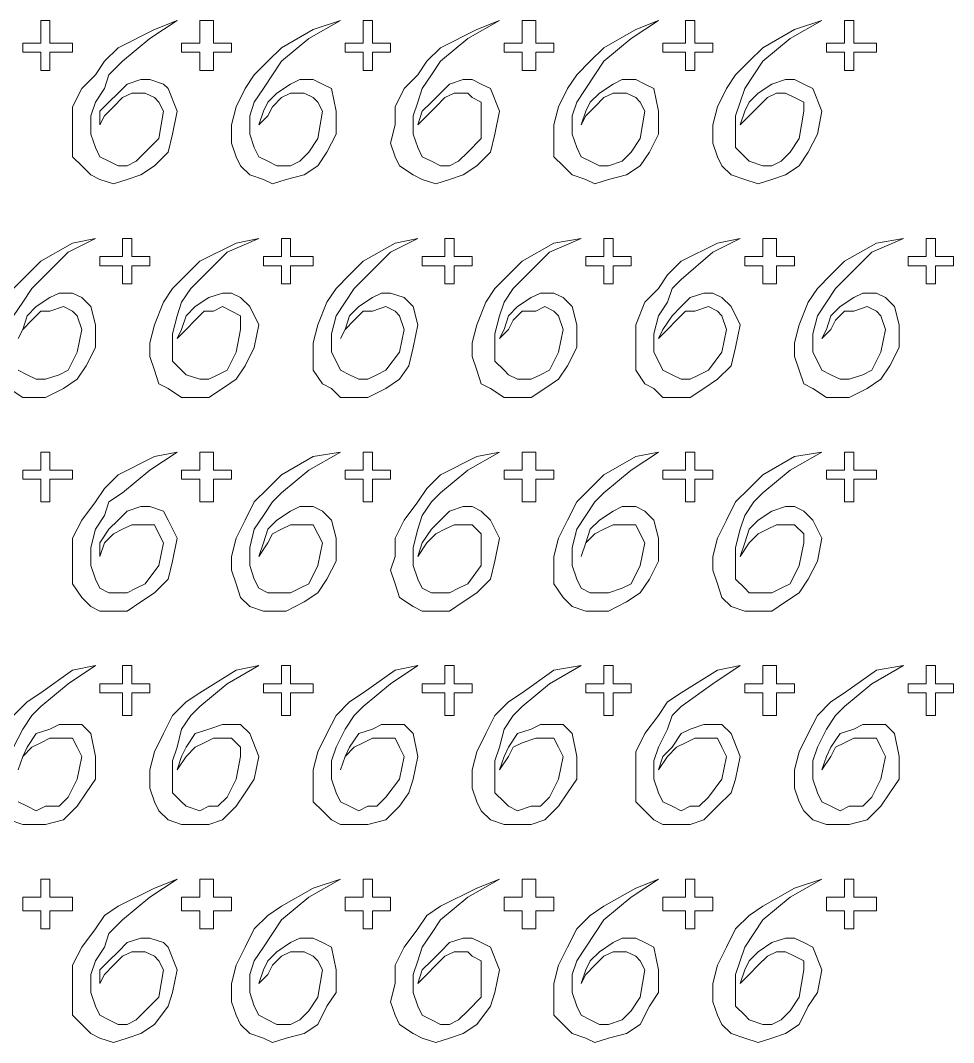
# Model space of a CAD drawing. Extents: x -66030 to 95157, y -13132 to 45879.
# Drawn here: x -2696 to -1893, y 26661 to 27540 of the extents above; entities that cross this region are included whole.
import ezdxf

# ---------------------------------------------------------------- set-up
doc = ezdxf.new("R2010")
doc.units = 0
doc.header["$LTSCALE"] = 100
doc.header["$MEASUREMENT"] = 0
doc.layers.get('0').update_dxf_attribs({"linetype": 'CONTINUOUS'})

msp = doc.modelspace()

# ---------------------------------------------------------------- linework, layer by layer
at = {"lineweight": 0}
for points in [[(-2693.76, 27520.41), (-2685.94, 27520.41), (-2678.13, 27520.41), (-2678.13, 27532.13), (-2678.13, 27539.94), (-2674.23, 27539.94), (-2670.32, 27539.94), (-2670.32, 27532.13), (-2670.32, 27520.41), (-2662.51, 27520.41), (-2650.79, 27520.41), (-2650.79, 27516.5), (-2650.79, 27512.6), (-2662.51, 27512.6), (-2670.32, 27512.6), (-2670.32, 27504.79), (-2670.32, 27496.97), (-2674.23, 27496.97), (-2678.13, 27496.97), (-2678.13, 27504.79), (-2678.13, 27512.6), (-2685.94, 27512.6), (-2693.76, 27512.6), (-2693.76, 27516.5), (-2693.76, 27520.41)], [(-2627.36, 27450.1), (-2623.45, 27457.91), (-2615.64, 27465.73), (-2607.83, 27473.54), (-2600.01, 27477.44), (-2588.3, 27477.44), (-2580.48, 27473.54), (-2576.58, 27469.63), (-2572.67, 27461.82), (-2576.58, 27438.38), (-2588.3, 27426.67), (-2596.11, 27418.85), (-2603.92, 27414.95), (-2611.73, 27414.95), (-2619.54, 27418.85), (-2627.36, 27422.76), (-2631.26, 27430.57), (-2635.17, 27442.29), (-2635.17, 27457.91), (-2631.26, 27469.63), (-2623.45, 27481.35), (-2619.54, 27493.07), (-2607.83, 27504.79), (-2584.39, 27524.32), (-2560.95, 27539.94), (-2580.48, 27532.13), (-2611.73, 27516.5), (-2623.45, 27504.79), (-2631.26, 27493.07), (-2642.98, 27481.35), (-2650.79, 27465.73), (-2650.79, 27450.1), (-2650.79, 27434.48), (-2650.79, 27422.76), (-2642.98, 27414.95), (-2635.17, 27407.14), (-2627.36, 27403.23), (-2615.64, 27399.32), (-2603.92, 27403.23), (-2592.2, 27407.14), (-2580.48, 27414.95), (-2568.77, 27426.67), (-2564.86, 27442.29), (-2560.95, 27461.82), (-2568.77, 27481.35), (-2572.67, 27485.26), (-2584.39, 27489.16), (-2592.2, 27489.16), (-2603.92, 27485.26), (-2611.73, 27477.44), (-2619.54, 27469.63), (-2627.36, 27461.82), (-2627.36, 27450.1)], [(-2557.05, 27520.41), (-2549.24, 27520.41), (-2541.42, 27520.41), (-2541.42, 27532.13), (-2541.42, 27539.94), (-2533.61, 27539.94), (-2529.71, 27539.94), (-2529.71, 27532.13), (-2529.71, 27520.41), (-2521.89, 27520.41), (-2514.08, 27520.41), (-2514.08, 27516.5), (-2514.08, 27512.6), (-2521.89, 27512.6), (-2529.71, 27512.6), (-2529.71, 27504.79), (-2529.71, 27496.97), (-2533.61, 27496.97), (-2541.42, 27496.97), (-2541.42, 27504.79), (-2541.42, 27512.6), (-2549.24, 27512.6), (-2557.05, 27512.6), (-2557.05, 27516.5), (-2557.05, 27520.41)], [(-2490.65, 27450.1), (-2482.83, 27457.91), (-2478.93, 27465.73), (-2471.12, 27473.54), (-2463.3, 27477.44), (-2451.59, 27477.44), (-2443.77, 27473.54), (-2439.87, 27469.63), (-2435.96, 27461.82), (-2439.87, 27438.38), (-2447.68, 27426.67), (-2455.49, 27418.85), (-2463.3, 27414.95), (-2475.02, 27414.95), (-2482.83, 27418.85), (-2490.65, 27422.76), (-2494.55, 27430.57), (-2498.46, 27442.29), (-2498.46, 27457.91), (-2494.55, 27469.63), (-2486.74, 27481.35), (-2478.93, 27493.07), (-2471.12, 27504.79), (-2447.68, 27524.32), (-2420.34, 27539.94), (-2443.77, 27532.13), (-2471.12, 27516.5), (-2482.83, 27504.79), (-2494.55, 27493.07), (-2502.36, 27481.35), (-2510.18, 27465.73), (-2514.08, 27450.1), (-2514.08, 27434.48), (-2510.18, 27422.76), (-2506.27, 27414.95), (-2498.46, 27407.14), (-2486.74, 27403.23), (-2478.93, 27399.32), (-2467.21, 27403.23), (-2451.59, 27407.14), (-2439.87, 27414.95), (-2432.06, 27426.67), (-2424.24, 27442.29), (-2424.24, 27461.82), (-2428.15, 27481.35), (-2435.96, 27485.26), (-2443.77, 27489.16), (-2455.49, 27489.16), (-2463.3, 27485.26), (-2475.02, 27477.44), (-2482.83, 27469.63), (-2486.74, 27461.82), (-2490.65, 27450.1)], [(-2416.43, 27520.41), (-2408.62, 27520.41), (-2400.81, 27520.41), (-2400.81, 27532.13), (-2400.81, 27539.94), (-2396.9, 27539.94), (-2393, 27539.94), (-2393, 27532.13), (-2393, 27520.41), (-2385.19, 27520.41), (-2377.37, 27520.41), (-2377.37, 27516.5), (-2377.37, 27512.6), (-2385.19, 27512.6), (-2393, 27512.6), (-2393, 27504.79), (-2393, 27496.97), (-2396.9, 27496.97), (-2400.81, 27496.97), (-2400.81, 27504.79), (-2400.81, 27512.6), (-2408.62, 27512.6), (-2416.43, 27512.6), (-2416.43, 27516.5), (-2416.43, 27520.41)], [(-2353.94, 27450.1), (-2346.13, 27457.91), (-2338.31, 27465.73), (-2330.5, 27473.54), (-2322.69, 27477.44), (-2310.97, 27477.44), (-2307.07, 27473.54), (-2299.25, 27469.63), (-2299.25, 27461.82), (-2299.25, 27438.38), (-2310.97, 27426.67), (-2318.78, 27418.85), (-2326.6, 27414.95), (-2334.41, 27414.95), (-2342.22, 27418.85), (-2350.03, 27422.76), (-2353.94, 27430.57), (-2357.84, 27442.29), (-2357.84, 27457.91), (-2353.94, 27469.63), (-2350.03, 27481.35), (-2342.22, 27493.07), (-2334.41, 27504.79), (-2310.97, 27524.32), (-2283.63, 27539.94), (-2303.16, 27532.13), (-2334.41, 27516.5), (-2346.13, 27504.79), (-2353.94, 27493.07), (-2365.66, 27481.35), (-2373.47, 27465.73), (-2373.47, 27450.1), (-2377.37, 27434.48), (-2373.47, 27422.76), (-2369.56, 27414.95), (-2357.84, 27407.14), (-2350.03, 27403.23), (-2338.31, 27399.32), (-2326.6, 27403.23), (-2314.88, 27407.14), (-2303.16, 27414.95), (-2291.44, 27426.67), (-2287.54, 27442.29), (-2283.63, 27461.82), (-2291.44, 27481.35), (-2299.25, 27485.26), (-2307.07, 27489.16), (-2314.88, 27489.16), (-2326.6, 27485.26), (-2334.41, 27477.44), (-2342.22, 27469.63), (-2350.03, 27461.82), (-2353.94, 27450.1)], [(-2279.72, 27520.41), (-2271.91, 27520.41), (-2264.1, 27520.41), (-2264.1, 27532.13), (-2264.1, 27539.94), (-2260.19, 27539.94), (-2252.38, 27539.94), (-2252.38, 27532.13), (-2252.38, 27520.41), (-2244.57, 27520.41), (-2236.76, 27520.41), (-2236.76, 27516.5), (-2236.76, 27512.6), (-2244.57, 27512.6), (-2252.38, 27512.6), (-2252.38, 27504.79), (-2252.38, 27496.97), (-2260.19, 27496.97), (-2264.1, 27496.97), (-2264.1, 27504.79), (-2264.1, 27512.6), (-2271.91, 27512.6), (-2279.72, 27512.6), (-2279.72, 27516.5), (-2279.72, 27520.41)], [(-2213.32, 27450.1), (-2209.42, 27457.91), (-2201.6, 27465.73), (-2193.79, 27473.54), (-2185.98, 27477.44), (-2174.26, 27477.44), (-2166.45, 27473.54), (-2162.54, 27469.63), (-2158.64, 27461.82), (-2162.54, 27438.38), (-2170.36, 27426.67), (-2178.17, 27418.85), (-2189.89, 27414.95), (-2197.7, 27414.95), (-2205.51, 27418.85), (-2213.32, 27422.76), (-2217.23, 27430.57), (-2221.13, 27442.29), (-2221.13, 27457.91), (-2217.23, 27469.63), (-2209.42, 27481.35), (-2201.6, 27493.07), (-2193.79, 27504.79), (-2170.36, 27524.32), (-2146.92, 27539.94), (-2166.45, 27532.13), (-2193.79, 27516.5), (-2205.51, 27504.79), (-2217.23, 27493.07), (-2225.04, 27481.35), (-2232.85, 27465.73), (-2236.76, 27450.1), (-2236.76, 27434.48), (-2236.76, 27422.76), (-2228.95, 27414.95), (-2221.13, 27407.14), (-2209.42, 27403.23), (-2201.6, 27399.32), (-2189.89, 27403.23), (-2174.26, 27407.14), (-2162.54, 27414.95), (-2154.73, 27426.67), (-2146.92, 27442.29), (-2146.92, 27461.82), (-2150.83, 27481.35), (-2158.64, 27485.26), (-2166.45, 27489.16), (-2178.17, 27489.16), (-2185.98, 27485.26), (-2197.7, 27477.44), (-2205.51, 27469.63), (-2209.42, 27461.82), (-2213.32, 27450.1)], [(-2143.02, 27520.41), (-2131.3, 27520.41), (-2123.49, 27520.41), (-2123.49, 27532.13), (-2123.49, 27539.94), (-2119.58, 27539.94), (-2115.67, 27539.94), (-2115.67, 27532.13), (-2115.67, 27520.41), (-2107.86, 27520.41), (-2100.05, 27520.41), (-2100.05, 27516.5), (-2100.05, 27512.6), (-2107.86, 27512.6), (-2115.67, 27512.6), (-2115.67, 27504.79), (-2115.67, 27496.97), (-2119.58, 27496.97), (-2123.49, 27496.97), (-2123.49, 27504.79), (-2123.49, 27512.6), (-2131.3, 27512.6), (-2143.02, 27512.6), (-2143.02, 27516.5), (-2143.02, 27520.41)], [(-2076.61, 27450.1), (-2068.8, 27457.91), (-2060.99, 27465.73), (-2053.18, 27473.54), (-2045.37, 27477.44), (-2037.55, 27477.44), (-2029.74, 27473.54), (-2021.93, 27469.63), (-2021.93, 27461.82), (-2025.84, 27438.38), (-2033.65, 27426.67), (-2041.46, 27418.85), (-2049.27, 27414.95), (-2057.08, 27414.95), (-2068.8, 27418.85), (-2072.71, 27422.76), (-2080.52, 27430.57), (-2080.52, 27442.29), (-2080.52, 27457.91), (-2076.61, 27469.63), (-2072.71, 27481.35), (-2064.9, 27493.07), (-2057.08, 27504.79), (-2033.65, 27524.32), (-2006.31, 27539.94), (-2029.74, 27532.13), (-2057.08, 27516.5), (-2068.8, 27504.79), (-2080.52, 27493.07), (-2088.33, 27481.35), (-2096.14, 27465.73), (-2100.05, 27450.1), (-2100.05, 27434.48), (-2096.14, 27422.76), (-2092.24, 27414.95), (-2084.43, 27407.14), (-2072.71, 27403.23), (-2060.99, 27399.32), (-2049.27, 27403.23), (-2037.55, 27407.14), (-2025.84, 27414.95), (-2018.02, 27426.67), (-2010.21, 27442.29), (-2006.31, 27461.82), (-2014.12, 27481.35), (-2021.93, 27485.26), (-2029.74, 27489.16), (-2037.55, 27489.16), (-2049.27, 27485.26), (-2060.99, 27477.44), (-2068.8, 27469.63), (-2072.71, 27461.82), (-2076.61, 27450.1)], [(-2002.4, 27520.41), (-1994.59, 27520.41), (-1986.78, 27520.41), (-1986.78, 27532.13), (-1986.78, 27539.94), (-1982.87, 27539.94), (-1978.96, 27539.94), (-1978.96, 27532.13), (-1978.96, 27520.41), (-1971.15, 27520.41), (-1959.43, 27520.41), (-1959.43, 27516.5), (-1959.43, 27512.6), (-1971.15, 27512.6), (-1978.96, 27512.6), (-1978.96, 27504.79), (-1978.96, 27496.97), (-1982.87, 27496.97), (-1986.78, 27496.97), (-1986.78, 27504.79), (-1986.78, 27512.6), (-1994.59, 27512.6), (-2002.4, 27512.6), (-2002.4, 27516.5), (-2002.4, 27520.41)], [(-2627.36, 27336.83), (-2615.64, 27336.83), (-2607.83, 27336.83), (-2607.83, 27344.64), (-2607.83, 27352.45), (-2603.92, 27352.45), (-2600.01, 27352.45), (-2600.01, 27344.64), (-2600.01, 27336.83), (-2592.2, 27336.83), (-2584.39, 27336.83), (-2584.39, 27332.92), (-2584.39, 27329.02), (-2592.2, 27329.02), (-2600.01, 27329.02), (-2600.01, 27321.21), (-2600.01, 27313.39), (-2603.92, 27313.39), (-2607.83, 27313.39), (-2607.83, 27321.21), (-2607.83, 27329.02), (-2615.64, 27329.02), (-2627.36, 27329.02), (-2627.36, 27332.92), (-2627.36, 27336.83)], [(-2560.95, 27266.52), (-2553.14, 27274.33), (-2545.33, 27282.15), (-2537.52, 27289.96), (-2529.71, 27289.96), (-2521.89, 27293.86), (-2514.08, 27289.96), (-2506.27, 27286.05), (-2506.27, 27274.33), (-2510.18, 27254.8), (-2517.99, 27239.18), (-2525.8, 27235.27), (-2533.61, 27231.37), (-2541.42, 27231.37), (-2553.14, 27235.27), (-2557.05, 27239.18), (-2564.86, 27246.99), (-2564.86, 27254.8), (-2564.86, 27270.43), (-2560.95, 27286.05), (-2557.05, 27297.77), (-2549.24, 27309.49), (-2541.42, 27317.3), (-2517.99, 27340.74), (-2490.65, 27352.45), (-2510.18, 27348.55), (-2541.42, 27332.92), (-2553.14, 27321.21), (-2564.86, 27309.49), (-2572.67, 27297.77), (-2580.48, 27278.24), (-2584.39, 27262.62), (-2584.39, 27250.9), (-2580.48, 27239.18), (-2576.58, 27227.46), (-2568.77, 27223.56), (-2557.05, 27215.74), (-2545.33, 27215.74), (-2533.61, 27215.74), (-2521.89, 27223.56), (-2510.18, 27231.37), (-2502.36, 27243.09), (-2494.55, 27258.71), (-2490.65, 27278.24), (-2498.46, 27293.86), (-2506.27, 27301.68), (-2514.08, 27305.58), (-2521.89, 27305.58), (-2533.61, 27301.68), (-2545.33, 27293.86), (-2553.14, 27286.05), (-2557.05, 27274.33), (-2560.95, 27266.52)], [(-2486.74, 27336.83), (-2478.93, 27336.83), (-2471.12, 27336.83), (-2471.12, 27344.64), (-2471.12, 27352.45), (-2467.21, 27352.45), (-2463.3, 27352.45), (-2463.3, 27344.64), (-2463.3, 27336.83), (-2451.59, 27336.83), (-2443.77, 27336.83), (-2443.77, 27332.92), (-2443.77, 27329.02), (-2451.59, 27329.02), (-2463.3, 27329.02), (-2463.3, 27321.21), (-2463.3, 27313.39), (-2467.21, 27313.39), (-2471.12, 27313.39), (-2471.12, 27321.21), (-2471.12, 27329.02), (-2478.93, 27329.02), (-2486.74, 27329.02), (-2486.74, 27332.92), (-2486.74, 27336.83)], [(-2420.34, 27266.52), (-2416.43, 27274.33), (-2408.62, 27282.15), (-2400.81, 27289.96), (-2393, 27289.96), (-2381.28, 27293.86), (-2373.47, 27289.96), (-2369.56, 27286.05), (-2365.66, 27274.33), (-2369.56, 27254.8), (-2381.28, 27239.18), (-2389.09, 27235.27), (-2396.9, 27231.37), (-2404.71, 27231.37), (-2412.53, 27235.27), (-2420.34, 27239.18), (-2424.24, 27246.99), (-2428.15, 27254.8), (-2428.15, 27270.43), (-2424.24, 27286.05), (-2416.43, 27297.77), (-2408.62, 27309.49), (-2400.81, 27317.3), (-2377.37, 27340.74), (-2353.94, 27352.45), (-2373.47, 27348.55), (-2400.81, 27332.92), (-2412.53, 27321.21), (-2424.24, 27309.49), (-2432.06, 27297.77), (-2439.87, 27278.24), (-2443.77, 27262.62), (-2443.77, 27250.9), (-2443.77, 27239.18), (-2435.96, 27227.46), (-2428.15, 27223.56), (-2420.34, 27215.74), (-2408.62, 27215.74), (-2396.9, 27215.74), (-2381.28, 27223.56), (-2369.56, 27231.37), (-2361.75, 27243.09), (-2357.84, 27258.71), (-2353.94, 27278.24), (-2357.84, 27293.86), (-2365.66, 27301.68), (-2377.37, 27305.58), (-2385.19, 27305.58), (-2393, 27301.68), (-2404.71, 27293.86), (-2412.53, 27286.05), (-2416.43, 27274.33), (-2420.34, 27266.52)], [(-2350.03, 27336.83), (-2342.22, 27336.83), (-2330.5, 27336.83), (-2330.5, 27344.64), (-2330.5, 27352.45), (-2326.6, 27352.45), (-2322.69, 27352.45), (-2322.69, 27344.64), (-2322.69, 27336.83), (-2314.88, 27336.83), (-2307.07, 27336.83), (-2307.07, 27332.92), (-2307.07, 27329.02), (-2314.88, 27329.02), (-2322.69, 27329.02), (-2322.69, 27321.21), (-2322.69, 27313.39), (-2326.6, 27313.39), (-2330.5, 27313.39), (-2330.5, 27321.21), (-2330.5, 27329.02), (-2342.22, 27329.02), (-2350.03, 27329.02), (-2350.03, 27332.92), (-2350.03, 27336.83)], [(-2283.63, 27266.52), (-2275.82, 27274.33), (-2271.91, 27282.15), (-2264.1, 27289.96), (-2252.38, 27289.96), (-2244.57, 27293.86), (-2236.76, 27289.96), (-2232.85, 27286.05), (-2228.95, 27274.33), (-2232.85, 27254.8), (-2240.66, 27239.18), (-2248.48, 27235.27), (-2256.29, 27231.37), (-2268.01, 27231.37), (-2275.82, 27235.27), (-2279.72, 27239.18), (-2287.54, 27246.99), (-2287.54, 27254.8), (-2287.54, 27270.43), (-2283.63, 27286.05), (-2279.72, 27297.77), (-2271.91, 27309.49), (-2264.1, 27317.3), (-2240.66, 27340.74), (-2213.32, 27352.45), (-2236.76, 27348.55), (-2264.1, 27332.92), (-2275.82, 27321.21), (-2287.54, 27309.49), (-2295.35, 27297.77), (-2303.16, 27278.24), (-2307.07, 27262.62), (-2307.07, 27250.9), (-2303.16, 27239.18), (-2299.25, 27227.46), (-2291.44, 27223.56), (-2279.72, 27215.74), (-2268.01, 27215.74), (-2256.29, 27215.74), (-2244.57, 27223.56), (-2232.85, 27231.37), (-2225.04, 27243.09), (-2217.23, 27258.71), (-2217.23, 27278.24), (-2221.13, 27293.86), (-2228.95, 27301.68), (-2236.76, 27305.58), (-2248.48, 27305.58), (-2256.29, 27301.68), (-2268.01, 27293.86), (-2275.82, 27286.05), (-2279.72, 27274.33), (-2283.63, 27266.52)], [(-2209.42, 27336.83), (-2201.6, 27336.83), (-2193.79, 27336.83), (-2193.79, 27344.64), (-2193.79, 27352.45), (-2189.89, 27352.45), (-2185.98, 27352.45), (-2185.98, 27344.64), (-2185.98, 27336.83), (-2178.17, 27336.83), (-2170.36, 27336.83), (-2170.36, 27332.92), (-2170.36, 27329.02), (-2178.17, 27329.02), (-2185.98, 27329.02), (-2185.98, 27321.21), (-2185.98, 27313.39), (-2189.89, 27313.39), (-2193.79, 27313.39), (-2193.79, 27321.21), (-2193.79, 27329.02), (-2201.6, 27329.02), (-2209.42, 27329.02), (-2209.42, 27332.92), (-2209.42, 27336.83)], [(-2146.92, 27266.52), (-2139.11, 27274.33), (-2131.3, 27282.15), (-2123.49, 27289.96), (-2115.67, 27289.96), (-2103.96, 27293.86), (-2096.14, 27289.96), (-2092.24, 27286.05), (-2088.33, 27274.33), (-2092.24, 27254.8), (-2103.96, 27239.18), (-2111.77, 27235.27), (-2119.58, 27231.37), (-2127.39, 27231.37), (-2135.2, 27235.27), (-2143.02, 27239.18), (-2146.92, 27246.99), (-2150.83, 27254.8), (-2150.83, 27270.43), (-2146.92, 27286.05), (-2139.11, 27297.77), (-2135.2, 27309.49), (-2127.39, 27317.3), (-2100.05, 27340.74), (-2076.61, 27352.45), (-2096.14, 27348.55), (-2127.39, 27332.92), (-2139.11, 27321.21), (-2146.92, 27309.49), (-2158.64, 27297.77), (-2166.45, 27278.24), (-2166.45, 27262.62), (-2166.45, 27250.9), (-2166.45, 27239.18), (-2158.64, 27227.46), (-2150.83, 27223.56), (-2143.02, 27215.74), (-2131.3, 27215.74), (-2119.58, 27215.74), (-2107.86, 27223.56), (-2096.14, 27231.37), (-2084.43, 27243.09), (-2080.52, 27258.71), (-2076.61, 27278.24), (-2084.43, 27293.86), (-2092.24, 27301.68), (-2100.05, 27305.58), (-2107.86, 27305.58), (-2119.58, 27301.68), (-2127.39, 27293.86), (-2135.2, 27286.05), (-2143.02, 27274.33), (-2146.92, 27266.52)], [(-2072.71, 27336.83), (-2064.9, 27336.83), (-2057.08, 27336.83), (-2057.08, 27344.64), (-2057.08, 27352.45), (-2049.27, 27352.45), (-2045.37, 27352.45), (-2045.37, 27344.64), (-2045.37, 27336.83), (-2037.55, 27336.83), (-2029.74, 27336.83), (-2029.74, 27332.92), (-2029.74, 27329.02), (-2037.55, 27329.02), (-2045.37, 27329.02), (-2045.37, 27321.21), (-2045.37, 27313.39), (-2049.27, 27313.39), (-2057.08, 27313.39), (-2057.08, 27321.21), (-2057.08, 27329.02), (-2064.9, 27329.02), (-2072.71, 27329.02), (-2072.71, 27332.92), (-2072.71, 27336.83)], [(-2006.31, 27266.52), (-1998.49, 27274.33), (-1994.59, 27282.15), (-1986.78, 27289.96), (-1978.96, 27289.96), (-1967.25, 27293.86), (-1959.43, 27289.96), (-1955.53, 27286.05), (-1951.62, 27274.33), (-1955.53, 27254.8), (-1963.34, 27239.18), (-1971.15, 27235.27), (-1982.87, 27231.37), (-1990.68, 27231.37), (-1998.49, 27235.27), (-2006.31, 27239.18), (-2010.21, 27246.99), (-2014.12, 27254.8), (-2014.12, 27270.43), (-2010.21, 27286.05), (-2002.4, 27297.77), (-1994.59, 27309.49), (-1986.78, 27317.3), (-1963.34, 27340.74), (-1936, 27352.45), (-1959.43, 27348.55), (-1986.78, 27332.92), (-1998.49, 27321.21), (-2010.21, 27309.49), (-2018.02, 27297.77), (-2025.84, 27278.24), (-2029.74, 27262.62), (-2029.74, 27250.9), (-2025.84, 27239.18), (-2021.93, 27227.46), (-2014.12, 27223.56), (-2002.4, 27215.74), (-1994.59, 27215.74), (-1982.87, 27215.74), (-1967.25, 27223.56), (-1955.53, 27231.37), (-1947.72, 27243.09), (-1939.9, 27258.71), (-1939.9, 27278.24), (-1943.81, 27293.86), (-1951.62, 27301.68), (-1959.43, 27305.58), (-1971.15, 27305.58), (-1978.96, 27301.68), (-1990.68, 27293.86), (-1998.49, 27286.05), (-2002.4, 27274.33), (-2006.31, 27266.52)], [(-1932.09, 27336.83), (-1924.28, 27336.83), (-1916.47, 27336.83), (-1916.47, 27344.64), (-1916.47, 27352.45), (-1912.56, 27352.45), (-1908.66, 27352.45), (-1908.66, 27344.64), (-1908.66, 27336.83), (-1900.85, 27336.83), (-1893.03, 27336.83), (-1893.03, 27332.92), (-1893.03, 27329.02), (-1900.85, 27329.02), (-1908.66, 27329.02), (-1908.66, 27321.21), (-1908.66, 27313.39), (-1912.56, 27313.39), (-1916.47, 27313.39), (-1916.47, 27321.21), (-1916.47, 27329.02), (-1924.28, 27329.02), (-1932.09, 27329.02), (-1932.09, 27332.92), (-1932.09, 27336.83)], [(-2693.76, 27153.25), (-2685.94, 27153.25), (-2678.13, 27153.25), (-2678.13, 27161.06), (-2678.13, 27168.87), (-2674.23, 27168.87), (-2670.32, 27168.87), (-2670.32, 27161.06), (-2670.32, 27153.25), (-2662.51, 27153.25), (-2650.79, 27153.25), (-2650.79, 27149.34), (-2650.79, 27145.44), (-2662.51, 27145.44), (-2670.32, 27145.44), (-2670.32, 27137.62), (-2670.32, 27125.91), (-2674.23, 27125.91), (-2678.13, 27125.91), (-2678.13, 27137.62), (-2678.13, 27145.44), (-2685.94, 27145.44), (-2693.76, 27145.44), (-2693.76, 27149.34), (-2693.76, 27153.25)], [(-2627.36, 27079.04), (-2623.45, 27090.75), (-2615.64, 27098.57), (-2607.83, 27102.47), (-2600.01, 27106.38), (-2588.3, 27106.38), (-2580.48, 27106.38), (-2576.58, 27098.57), (-2572.67, 27090.75), (-2576.58, 27071.22), (-2588.3, 27055.6), (-2596.11, 27051.69), (-2603.92, 27047.79), (-2611.73, 27047.79), (-2619.54, 27047.79), (-2627.36, 27051.69), (-2631.26, 27059.51), (-2635.17, 27071.22), (-2635.17, 27086.85), (-2631.26, 27102.47), (-2623.45, 27114.19), (-2619.54, 27125.91), (-2607.83, 27133.72), (-2584.39, 27153.25), (-2560.95, 27168.87), (-2580.48, 27164.97), (-2611.73, 27149.34), (-2623.45, 27137.62), (-2631.26, 27125.91), (-2642.98, 27110.28), (-2650.79, 27094.66), (-2650.79, 27079.04), (-2650.79, 27067.32), (-2650.79, 27055.6), (-2642.98, 27043.88), (-2635.17, 27036.07), (-2627.36, 27032.16), (-2615.64, 27032.16), (-2603.92, 27032.16), (-2592.2, 27039.98), (-2580.48, 27047.79), (-2568.77, 27059.51), (-2564.86, 27075.13), (-2560.95, 27094.66), (-2568.77, 27110.28), (-2572.67, 27118.09), (-2584.39, 27122), (-2592.2, 27122), (-2603.92, 27118.09), (-2611.73, 27110.28), (-2619.54, 27102.47), (-2627.36, 27090.75), (-2627.36, 27079.04)], [(-2557.05, 27153.25), (-2549.24, 27153.25), (-2541.42, 27153.25), (-2541.42, 27161.06), (-2541.42, 27168.87), (-2533.61, 27168.87), (-2529.71, 27168.87), (-2529.71, 27161.06), (-2529.71, 27153.25), (-2521.89, 27153.25), (-2514.08, 27153.25), (-2514.08, 27149.34), (-2514.08, 27145.44), (-2521.89, 27145.44), (-2529.71, 27145.44), (-2529.71, 27137.62), (-2529.71, 27125.91), (-2533.61, 27125.91), (-2541.42, 27125.91), (-2541.42, 27137.62), (-2541.42, 27145.44), (-2549.24, 27145.44), (-2557.05, 27145.44), (-2557.05, 27149.34), (-2557.05, 27153.25)], [(-2490.65, 27079.04), (-2482.83, 27090.75), (-2478.93, 27098.57), (-2471.12, 27102.47), (-2463.3, 27106.38), (-2451.59, 27106.38), (-2443.77, 27106.38), (-2439.87, 27098.57), (-2435.96, 27090.75), (-2439.87, 27071.22), (-2447.68, 27055.6), (-2455.49, 27051.69), (-2463.3, 27047.79), (-2475.02, 27047.79), (-2482.83, 27047.79), (-2490.65, 27051.69), (-2494.55, 27059.51), (-2498.46, 27071.22), (-2498.46, 27086.85), (-2494.55, 27102.47), (-2486.74, 27114.19), (-2478.93, 27125.91), (-2471.12, 27133.72), (-2447.68, 27153.25), (-2420.34, 27168.87), (-2443.77, 27164.97), (-2471.12, 27149.34), (-2482.83, 27137.62), (-2494.55, 27125.91), (-2502.36, 27110.28), (-2510.18, 27094.66), (-2514.08, 27079.04), (-2514.08, 27067.32), (-2510.18, 27055.6), (-2506.27, 27043.88), (-2498.46, 27036.07), (-2486.74, 27032.16), (-2478.93, 27032.16), (-2467.21, 27032.16), (-2451.59, 27039.98), (-2439.87, 27047.79), (-2432.06, 27059.51), (-2424.24, 27075.13), (-2424.24, 27094.66), (-2428.15, 27110.28), (-2435.96, 27118.09), (-2443.77, 27122), (-2455.49, 27122), (-2463.3, 27118.09), (-2475.02, 27110.28), (-2482.83, 27102.47), (-2486.74, 27090.75), (-2490.65, 27079.04)], [(-2416.43, 27153.25), (-2408.62, 27153.25), (-2400.81, 27153.25), (-2400.81, 27161.06), (-2400.81, 27168.87), (-2396.9, 27168.87), (-2393, 27168.87), (-2393, 27161.06), (-2393, 27153.25), (-2385.19, 27153.25), (-2377.37, 27153.25), (-2377.37, 27149.34), (-2377.37, 27145.44), (-2385.19, 27145.44), (-2393, 27145.44), (-2393, 27137.62), (-2393, 27125.91), (-2396.9, 27125.91), (-2400.81, 27125.91), (-2400.81, 27137.62), (-2400.81, 27145.44), (-2408.62, 27145.44), (-2416.43, 27145.44), (-2416.43, 27149.34), (-2416.43, 27153.25)], [(-2353.94, 27079.04), (-2346.13, 27090.75), (-2338.31, 27098.57), (-2330.5, 27102.47), (-2322.69, 27106.38), (-2310.97, 27106.38), (-2307.07, 27106.38), (-2299.25, 27098.57), (-2299.25, 27090.75), (-2299.25, 27071.22), (-2310.97, 27055.6), (-2318.78, 27051.69), (-2326.6, 27047.79), (-2334.41, 27047.79), (-2342.22, 27047.79), (-2350.03, 27051.69), (-2353.94, 27059.51), (-2357.84, 27071.22), (-2357.84, 27086.85), (-2353.94, 27102.47), (-2350.03, 27114.19), (-2342.22, 27125.91), (-2334.41, 27133.72), (-2310.97, 27153.25), (-2283.63, 27168.87), (-2303.16, 27164.97), (-2334.41, 27149.34), (-2346.13, 27137.62), (-2353.94, 27125.91), (-2365.66, 27110.28), (-2373.47, 27094.66), (-2373.47, 27079.04), (-2377.37, 27067.32), (-2373.47, 27055.6), (-2369.56, 27043.88), (-2357.84, 27036.07), (-2350.03, 27032.16), (-2338.31, 27032.16), (-2326.6, 27032.16), (-2314.88, 27039.98), (-2303.16, 27047.79), (-2291.44, 27059.51), (-2287.54, 27075.13), (-2283.63, 27094.66), (-2291.44, 27110.28), (-2299.25, 27118.09), (-2307.07, 27122), (-2314.88, 27122), (-2326.6, 27118.09), (-2334.41, 27110.28), (-2342.22, 27102.47), (-2350.03, 27090.75), (-2353.94, 27079.04)], [(-2279.72, 27153.25), (-2271.91, 27153.25), (-2264.1, 27153.25), (-2264.1, 27161.06), (-2264.1, 27168.87), (-2260.19, 27168.87), (-2252.38, 27168.87), (-2252.38, 27161.06), (-2252.38, 27153.25), (-2244.57, 27153.25), (-2236.76, 27153.25), (-2236.76, 27149.34), (-2236.76, 27145.44), (-2244.57, 27145.44), (-2252.38, 27145.44), (-2252.38, 27137.62), (-2252.38, 27125.91), (-2260.19, 27125.91), (-2264.1, 27125.91), (-2264.1, 27137.62), (-2264.1, 27145.44), (-2271.91, 27145.44), (-2279.72, 27145.44), (-2279.72, 27149.34), (-2279.72, 27153.25)], [(-2213.32, 27079.04), (-2209.42, 27090.75), (-2201.6, 27098.57), (-2193.79, 27102.47), (-2185.98, 27106.38), (-2174.26, 27106.38), (-2166.45, 27106.38), (-2162.54, 27098.57), (-2158.64, 27090.75), (-2162.54, 27071.22), (-2170.36, 27055.6), (-2178.17, 27051.69), (-2189.89, 27047.79), (-2197.7, 27047.79), (-2205.51, 27047.79), (-2213.32, 27051.69), (-2217.23, 27059.51), (-2221.13, 27071.22), (-2221.13, 27086.85), (-2217.23, 27102.47), (-2209.42, 27114.19), (-2201.6, 27125.91), (-2193.79, 27133.72), (-2170.36, 27153.25), (-2146.92, 27168.87), (-2166.45, 27164.97), (-2193.79, 27149.34), (-2205.51, 27137.62), (-2217.23, 27125.91), (-2225.04, 27110.28), (-2232.85, 27094.66), (-2236.76, 27079.04), (-2236.76, 27067.32), (-2236.76, 27055.6), (-2228.95, 27043.88), (-2221.13, 27036.07), (-2209.42, 27032.16), (-2201.6, 27032.16), (-2189.89, 27032.16), (-2174.26, 27039.98), (-2162.54, 27047.79), (-2154.73, 27059.51), (-2146.92, 27075.13), (-2146.92, 27094.66), (-2150.83, 27110.28), (-2158.64, 27118.09), (-2166.45, 27122), (-2178.17, 27122), (-2185.98, 27118.09), (-2197.7, 27110.28), (-2205.51, 27102.47), (-2209.42, 27090.75), (-2213.32, 27079.04)], [(-2143.02, 27153.25), (-2131.3, 27153.25), (-2123.49, 27153.25), (-2123.49, 27161.06), (-2123.49, 27168.87), (-2119.58, 27168.87), (-2115.67, 27168.87), (-2115.67, 27161.06), (-2115.67, 27153.25), (-2107.86, 27153.25), (-2100.05, 27153.25), (-2100.05, 27149.34), (-2100.05, 27145.44), (-2107.86, 27145.44), (-2115.67, 27145.44), (-2115.67, 27137.62), (-2115.67, 27125.91), (-2119.58, 27125.91), (-2123.49, 27125.91), (-2123.49, 27137.62), (-2123.49, 27145.44), (-2131.3, 27145.44), (-2143.02, 27145.44), (-2143.02, 27149.34), (-2143.02, 27153.25)], [(-2076.61, 27079.04), (-2068.8, 27090.75), (-2060.99, 27098.57), (-2053.18, 27102.47), (-2045.37, 27106.38), (-2037.55, 27106.38), (-2029.74, 27106.38), (-2021.93, 27098.57), (-2021.93, 27090.75), (-2025.84, 27071.22), (-2033.65, 27055.6), (-2041.46, 27051.69), (-2049.27, 27047.79), (-2057.08, 27047.79), (-2068.8, 27047.79), (-2072.71, 27051.69), (-2080.52, 27059.51), (-2080.52, 27071.22), (-2080.52, 27086.85), (-2076.61, 27102.47), (-2072.71, 27114.19), (-2064.9, 27125.91), (-2057.08, 27133.72), (-2033.65, 27153.25), (-2006.31, 27168.87), (-2029.74, 27164.97), (-2057.08, 27149.34), (-2068.8, 27137.62), (-2080.52, 27125.91), (-2088.33, 27110.28), (-2096.14, 27094.66), (-2100.05, 27079.04), (-2100.05, 27067.32), (-2096.14, 27055.6), (-2092.24, 27043.88), (-2084.43, 27036.07), (-2072.71, 27032.16), (-2060.99, 27032.16), (-2049.27, 27032.16), (-2037.55, 27039.98), (-2025.84, 27047.79), (-2018.02, 27059.51), (-2010.21, 27075.13), (-2006.31, 27094.66), (-2014.12, 27110.28), (-2021.93, 27118.09), (-2029.74, 27122), (-2037.55, 27122), (-2049.27, 27118.09), (-2060.99, 27110.28), (-2068.8, 27102.47), (-2072.71, 27090.75), (-2076.61, 27079.04)], [(-2002.4, 27153.25), (-1994.59, 27153.25), (-1986.78, 27153.25), (-1986.78, 27161.06), (-1986.78, 27168.87), (-1982.87, 27168.87), (-1978.96, 27168.87), (-1978.96, 27161.06), (-1978.96, 27153.25), (-1971.15, 27153.25), (-1959.43, 27153.25), (-1959.43, 27149.34), (-1959.43, 27145.44), (-1971.15, 27145.44), (-1978.96, 27145.44), (-1978.96, 27137.62), (-1978.96, 27125.91), (-1982.87, 27125.91), (-1986.78, 27125.91), (-1986.78, 27137.62), (-1986.78, 27145.44), (-1994.59, 27145.44), (-2002.4, 27145.44), (-2002.4, 27149.34), (-2002.4, 27153.25)], [(-2627.36, 26969.67), (-2615.64, 26969.67), (-2607.83, 26969.67), (-2607.83, 26977.48), (-2607.83, 26985.29), (-2603.92, 26985.29), (-2600.01, 26985.29), (-2600.01, 26977.48), (-2600.01, 26969.67), (-2592.2, 26969.67), (-2584.39, 26969.67), (-2584.39, 26965.76), (-2584.39, 26961.86), (-2592.2, 26961.86), (-2600.01, 26961.86), (-2600.01, 26950.14), (-2600.01, 26942.33), (-2603.92, 26942.33), (-2607.83, 26942.33), (-2607.83, 26950.14), (-2607.83, 26961.86), (-2615.64, 26961.86), (-2627.36, 26961.86), (-2627.36, 26965.76), (-2627.36, 26969.67)], [(-2560.95, 26895.45), (-2553.14, 26907.17), (-2545.33, 26914.98), (-2537.52, 26918.89), (-2529.71, 26922.8), (-2521.89, 26922.8), (-2514.08, 26922.8), (-2506.27, 26914.98), (-2506.27, 26907.17), (-2510.18, 26887.64), (-2517.99, 26872.02), (-2525.8, 26864.21), (-2533.61, 26864.21), (-2541.42, 26860.3), (-2553.14, 26864.21), (-2557.05, 26868.11), (-2564.86, 26875.92), (-2564.86, 26887.64), (-2564.86, 26903.27), (-2560.95, 26914.98), (-2557.05, 26930.61), (-2549.24, 26942.33), (-2541.42, 26950.14), (-2517.99, 26969.67), (-2490.65, 26985.29), (-2510.18, 26981.39), (-2541.42, 26961.86), (-2553.14, 26954.04), (-2564.86, 26942.33), (-2572.67, 26926.7), (-2580.48, 26911.08), (-2584.39, 26895.45), (-2584.39, 26879.83), (-2580.48, 26868.11), (-2576.58, 26860.3), (-2568.77, 26852.49), (-2557.05, 26848.58), (-2545.33, 26848.58), (-2533.61, 26848.58), (-2521.89, 26852.49), (-2510.18, 26864.21), (-2502.36, 26875.92), (-2494.55, 26887.64), (-2490.65, 26907.17), (-2498.46, 26926.7), (-2506.27, 26934.51), (-2514.08, 26934.51), (-2521.89, 26934.51), (-2533.61, 26930.61), (-2545.33, 26926.7), (-2553.14, 26914.98), (-2557.05, 26907.17), (-2560.95, 26895.45)], [(-2486.74, 26969.67), (-2478.93, 26969.67), (-2471.12, 26969.67), (-2471.12, 26977.48), (-2471.12, 26985.29), (-2467.21, 26985.29), (-2463.3, 26985.29), (-2463.3, 26977.48), (-2463.3, 26969.67), (-2451.59, 26969.67), (-2443.77, 26969.67), (-2443.77, 26965.76), (-2443.77, 26961.86), (-2451.59, 26961.86), (-2463.3, 26961.86), (-2463.3, 26950.14), (-2463.3, 26942.33), (-2467.21, 26942.33), (-2471.12, 26942.33), (-2471.12, 26950.14), (-2471.12, 26961.86), (-2478.93, 26961.86), (-2486.74, 26961.86), (-2486.74, 26965.76), (-2486.74, 26969.67)], [(-2420.34, 26895.45), (-2416.43, 26907.17), (-2408.62, 26914.98), (-2400.81, 26918.89), (-2393, 26922.8), (-2381.28, 26922.8), (-2373.47, 26922.8), (-2369.56, 26914.98), (-2365.66, 26907.17), (-2369.56, 26887.64), (-2381.28, 26872.02), (-2389.09, 26864.21), (-2396.9, 26864.21), (-2404.71, 26860.3), (-2412.53, 26864.21), (-2420.34, 26868.11), (-2424.24, 26875.92), (-2428.15, 26887.64), (-2428.15, 26903.27), (-2424.24, 26914.98), (-2416.43, 26930.61), (-2408.62, 26942.33), (-2400.81, 26950.14), (-2377.37, 26969.67), (-2353.94, 26985.29), (-2373.47, 26981.39), (-2400.81, 26961.86), (-2412.53, 26954.04), (-2424.24, 26942.33), (-2432.06, 26926.7), (-2439.87, 26911.08), (-2443.77, 26895.45), (-2443.77, 26879.83), (-2443.77, 26868.11), (-2435.96, 26860.3), (-2428.15, 26852.49), (-2420.34, 26848.58), (-2408.62, 26848.58), (-2396.9, 26848.58), (-2381.28, 26852.49), (-2369.56, 26864.21), (-2361.75, 26875.92), (-2357.84, 26887.64), (-2353.94, 26907.17), (-2357.84, 26926.7), (-2365.66, 26934.51), (-2377.37, 26934.51), (-2385.19, 26934.51), (-2393, 26930.61), (-2404.71, 26926.7), (-2412.53, 26914.98), (-2416.43, 26907.17), (-2420.34, 26895.45)], [(-2350.03, 26969.67), (-2342.22, 26969.67), (-2330.5, 26969.67), (-2330.5, 26977.48), (-2330.5, 26985.29), (-2326.6, 26985.29), (-2322.69, 26985.29), (-2322.69, 26977.48), (-2322.69, 26969.67), (-2314.88, 26969.67), (-2307.07, 26969.67), (-2307.07, 26965.76), (-2307.07, 26961.86), (-2314.88, 26961.86), (-2322.69, 26961.86), (-2322.69, 26950.14), (-2322.69, 26942.33), (-2326.6, 26942.33), (-2330.5, 26942.33), (-2330.5, 26950.14), (-2330.5, 26961.86), (-2342.22, 26961.86), (-2350.03, 26961.86), (-2350.03, 26965.76), (-2350.03, 26969.67)], [(-2283.63, 26895.45), (-2275.82, 26907.17), (-2271.91, 26914.98), (-2264.1, 26918.89), (-2252.38, 26922.8), (-2244.57, 26922.8), (-2236.76, 26922.8), (-2232.85, 26914.98), (-2228.95, 26907.17), (-2232.85, 26887.64), (-2240.66, 26872.02), (-2248.48, 26864.21), (-2256.29, 26864.21), (-2268.01, 26860.3), (-2275.82, 26864.21), (-2279.72, 26868.11), (-2287.54, 26875.92), (-2287.54, 26887.64), (-2287.54, 26903.27), (-2283.63, 26914.98), (-2279.72, 26930.61), (-2271.91, 26942.33), (-2264.1, 26950.14), (-2240.66, 26969.67), (-2213.32, 26985.29), (-2236.76, 26981.39), (-2264.1, 26961.86), (-2275.82, 26954.04), (-2287.54, 26942.33), (-2295.35, 26926.7), (-2303.16, 26911.08), (-2307.07, 26895.45), (-2307.07, 26879.83), (-2303.16, 26868.11), (-2299.25, 26860.3), (-2291.44, 26852.49), (-2279.72, 26848.58), (-2268.01, 26848.58), (-2256.29, 26848.58), (-2244.57, 26852.49), (-2232.85, 26864.21), (-2225.04, 26875.92), (-2217.23, 26887.64), (-2217.23, 26907.17), (-2221.13, 26926.7), (-2228.95, 26934.51), (-2236.76, 26934.51), (-2248.48, 26934.51), (-2256.29, 26930.61), (-2268.01, 26926.7), (-2275.82, 26914.98), (-2279.72, 26907.17), (-2283.63, 26895.45)], [(-2209.42, 26969.67), (-2201.6, 26969.67), (-2193.79, 26969.67), (-2193.79, 26977.48), (-2193.79, 26985.29), (-2189.89, 26985.29), (-2185.98, 26985.29), (-2185.98, 26977.48), (-2185.98, 26969.67), (-2178.17, 26969.67), (-2170.36, 26969.67), (-2170.36, 26965.76), (-2170.36, 26961.86), (-2178.17, 26961.86), (-2185.98, 26961.86), (-2185.98, 26950.14), (-2185.98, 26942.33), (-2189.89, 26942.33), (-2193.79, 26942.33), (-2193.79, 26950.14), (-2193.79, 26961.86), (-2201.6, 26961.86), (-2209.42, 26961.86), (-2209.42, 26965.76), (-2209.42, 26969.67)], [(-2146.92, 26895.45), (-2139.11, 26907.17), (-2131.3, 26914.98), (-2123.49, 26918.89), (-2115.67, 26922.8), (-2103.96, 26922.8), (-2096.14, 26922.8), (-2092.24, 26914.98), (-2088.33, 26907.17), (-2092.24, 26887.64), (-2103.96, 26872.02), (-2111.77, 26864.21), (-2119.58, 26864.21), (-2127.39, 26860.3), (-2135.2, 26864.21), (-2143.02, 26868.11), (-2146.92, 26875.92), (-2150.83, 26887.64), (-2150.83, 26903.27), (-2146.92, 26914.98), (-2139.11, 26930.61), (-2135.2, 26942.33), (-2127.39, 26950.14), (-2100.05, 26969.67), (-2076.61, 26985.29), (-2096.14, 26981.39), (-2127.39, 26961.86), (-2139.11, 26954.04), (-2146.92, 26942.33), (-2158.64, 26926.7), (-2166.45, 26911.08), (-2166.45, 26895.45), (-2166.45, 26879.83), (-2166.45, 26868.11), (-2158.64, 26860.3), (-2150.83, 26852.49), (-2143.02, 26848.58), (-2131.3, 26848.58), (-2119.58, 26848.58), (-2107.86, 26852.49), (-2096.14, 26864.21), (-2084.43, 26875.92), (-2080.52, 26887.64), (-2076.61, 26907.17), (-2084.43, 26926.7), (-2092.24, 26934.51), (-2100.05, 26934.51), (-2107.86, 26934.51), (-2119.58, 26930.61), (-2127.39, 26926.7), (-2135.2, 26914.98), (-2143.02, 26907.17), (-2146.92, 26895.45)], [(-2072.71, 26969.67), (-2064.9, 26969.67), (-2057.08, 26969.67), (-2057.08, 26977.48), (-2057.08, 26985.29), (-2049.27, 26985.29), (-2045.37, 26985.29), (-2045.37, 26977.48), (-2045.37, 26969.67), (-2037.55, 26969.67), (-2029.74, 26969.67), (-2029.74, 26965.76), (-2029.74, 26961.86), (-2037.55, 26961.86), (-2045.37, 26961.86), (-2045.37, 26950.14), (-2045.37, 26942.33), (-2049.27, 26942.33), (-2057.08, 26942.33), (-2057.08, 26950.14), (-2057.08, 26961.86), (-2064.9, 26961.86), (-2072.71, 26961.86), (-2072.71, 26965.76), (-2072.71, 26969.67)], [(-2006.31, 26895.45), (-1998.49, 26907.17), (-1994.59, 26914.98), (-1986.78, 26918.89), (-1978.96, 26922.8), (-1967.25, 26922.8), (-1959.43, 26922.8), (-1955.53, 26914.98), (-1951.62, 26907.17), (-1955.53, 26887.64), (-1963.34, 26872.02), (-1971.15, 26864.21), (-1982.87, 26864.21), (-1990.68, 26860.3), (-1998.49, 26864.21), (-2006.31, 26868.11), (-2010.21, 26875.92), (-2014.12, 26887.64), (-2014.12, 26903.27), (-2010.21, 26914.98), (-2002.4, 26930.61), (-1994.59, 26942.33), (-1986.78, 26950.14), (-1963.34, 26969.67), (-1936, 26985.29), (-1959.43, 26981.39), (-1986.78, 26961.86), (-1998.49, 26954.04), (-2010.21, 26942.33), (-2018.02, 26926.7), (-2025.84, 26911.08), (-2029.74, 26895.45), (-2029.74, 26879.83), (-2025.84, 26868.11), (-2021.93, 26860.3), (-2014.12, 26852.49), (-2002.4, 26848.58), (-1994.59, 26848.58), (-1982.87, 26848.58), (-1967.25, 26852.49), (-1955.53, 26864.21), (-1947.72, 26875.92), (-1939.9, 26887.64), (-1939.9, 26907.17), (-1943.81, 26926.7), (-1951.62, 26934.51), (-1959.43, 26934.51), (-1971.15, 26934.51), (-1978.96, 26930.61), (-1990.68, 26926.7), (-1998.49, 26914.98), (-2002.4, 26907.17), (-2006.31, 26895.45)], [(-1932.09, 26969.67), (-1924.28, 26969.67), (-1916.47, 26969.67), (-1916.47, 26977.48), (-1916.47, 26985.29), (-1912.56, 26985.29), (-1908.66, 26985.29), (-1908.66, 26977.48), (-1908.66, 26969.67), (-1900.85, 26969.67), (-1893.03, 26969.67), (-1893.03, 26965.76), (-1893.03, 26961.86), (-1900.85, 26961.86), (-1908.66, 26961.86), (-1908.66, 26950.14), (-1908.66, 26942.33), (-1912.56, 26942.33), (-1916.47, 26942.33), (-1916.47, 26950.14), (-1916.47, 26961.86), (-1924.28, 26961.86), (-1932.09, 26961.86), (-1932.09, 26965.76), (-1932.09, 26969.67)], [(-2693.76, 26786.09), (-2685.94, 26786.09), (-2678.13, 26786.09), (-2678.13, 26793.9), (-2678.13, 26801.71), (-2674.23, 26801.71), (-2670.32, 26801.71), (-2670.32, 26793.9), (-2670.32, 26786.09), (-2662.51, 26786.09), (-2650.79, 26786.09), (-2650.79, 26778.28), (-2650.79, 26774.37), (-2662.51, 26774.37), (-2670.32, 26774.37), (-2670.32, 26766.56), (-2670.32, 26758.75), (-2674.23, 26758.75), (-2678.13, 26758.75), (-2678.13, 26766.56), (-2678.13, 26774.37), (-2685.94, 26774.37), (-2693.76, 26774.37), (-2693.76, 26778.28), (-2693.76, 26786.09)], [(-2627.36, 26711.87), (-2623.45, 26719.69), (-2615.64, 26727.5), (-2607.83, 26735.31), (-2600.01, 26739.22), (-2588.3, 26739.22), (-2580.48, 26735.31), (-2576.58, 26731.4), (-2572.67, 26723.59), (-2576.58, 26700.16), (-2588.3, 26688.44), (-2596.11, 26680.63), (-2603.92, 26676.72), (-2611.73, 26676.72), (-2619.54, 26680.63), (-2627.36, 26684.53), (-2631.26, 26692.34), (-2635.17, 26704.06), (-2635.17, 26719.69), (-2631.26, 26731.4), (-2623.45, 26743.12), (-2619.54, 26754.84), (-2607.83, 26766.56), (-2584.39, 26786.09), (-2560.95, 26801.71), (-2580.48, 26793.9), (-2611.73, 26778.28), (-2623.45, 26770.46), (-2631.26, 26758.75), (-2642.98, 26743.12), (-2650.79, 26727.5), (-2650.79, 26711.87), (-2650.79, 26696.25), (-2650.79, 26684.53), (-2642.98, 26676.72), (-2635.17, 26668.91), (-2627.36, 26665), (-2615.64, 26661.1), (-2603.92, 26665), (-2592.2, 26668.91), (-2580.48, 26676.72), (-2568.77, 26692.34), (-2564.86, 26704.06), (-2560.95, 26723.59), (-2568.77, 26743.12), (-2572.67, 26747.03), (-2584.39, 26750.93), (-2592.2, 26750.93), (-2603.92, 26747.03), (-2611.73, 26739.22), (-2619.54, 26731.4), (-2627.36, 26723.59), (-2627.36, 26711.87)], [(-2557.05, 26786.09), (-2549.24, 26786.09), (-2541.42, 26786.09), (-2541.42, 26793.9), (-2541.42, 26801.71), (-2533.61, 26801.71), (-2529.71, 26801.71), (-2529.71, 26793.9), (-2529.71, 26786.09), (-2521.89, 26786.09), (-2514.08, 26786.09), (-2514.08, 26778.28), (-2514.08, 26774.37), (-2521.89, 26774.37), (-2529.71, 26774.37), (-2529.71, 26766.56), (-2529.71, 26758.75), (-2533.61, 26758.75), (-2541.42, 26758.75), (-2541.42, 26766.56), (-2541.42, 26774.37), (-2549.24, 26774.37), (-2557.05, 26774.37), (-2557.05, 26778.28), (-2557.05, 26786.09)], [(-2490.65, 26711.87), (-2482.83, 26719.69), (-2478.93, 26727.5), (-2471.12, 26735.31), (-2463.3, 26739.22), (-2451.59, 26739.22), (-2443.77, 26735.31), (-2439.87, 26731.4), (-2435.96, 26723.59), (-2439.87, 26700.16), (-2447.68, 26688.44), (-2455.49, 26680.63), (-2463.3, 26676.72), (-2475.02, 26676.72), (-2482.83, 26680.63), (-2490.65, 26684.53), (-2494.55, 26692.34), (-2498.46, 26704.06), (-2498.46, 26719.69), (-2494.55, 26731.4), (-2486.74, 26743.12), (-2478.93, 26754.84), (-2471.12, 26766.56), (-2447.68, 26786.09), (-2420.34, 26801.71), (-2443.77, 26793.9), (-2471.12, 26778.28), (-2482.83, 26770.46), (-2494.55, 26758.75), (-2502.36, 26743.12), (-2510.18, 26727.5), (-2514.08, 26711.87), (-2514.08, 26696.25), (-2510.18, 26684.53), (-2506.27, 26676.72), (-2498.46, 26668.91), (-2486.74, 26665), (-2478.93, 26661.1), (-2467.21, 26665), (-2451.59, 26668.91), (-2439.87, 26676.72), (-2432.06, 26692.34), (-2424.24, 26704.06), (-2424.24, 26723.59), (-2428.15, 26743.12), (-2435.96, 26747.03), (-2443.77, 26750.93), (-2455.49, 26750.93), (-2463.3, 26747.03), (-2475.02, 26739.22), (-2482.83, 26731.4), (-2486.74, 26723.59), (-2490.65, 26711.87)], [(-2416.43, 26786.09), (-2408.62, 26786.09), (-2400.81, 26786.09), (-2400.81, 26793.9), (-2400.81, 26801.71), (-2396.9, 26801.71), (-2393, 26801.71), (-2393, 26793.9), (-2393, 26786.09), (-2385.19, 26786.09), (-2377.37, 26786.09), (-2377.37, 26778.28), (-2377.37, 26774.37), (-2385.19, 26774.37), (-2393, 26774.37), (-2393, 26766.56), (-2393, 26758.75), (-2396.9, 26758.75), (-2400.81, 26758.75), (-2400.81, 26766.56), (-2400.81, 26774.37), (-2408.62, 26774.37), (-2416.43, 26774.37), (-2416.43, 26778.28), (-2416.43, 26786.09)], [(-2353.94, 26711.87), (-2346.13, 26719.69), (-2338.31, 26727.5), (-2330.5, 26735.31), (-2322.69, 26739.22), (-2310.97, 26739.22), (-2307.07, 26735.31), (-2299.25, 26731.4), (-2299.25, 26723.59), (-2299.25, 26700.16), (-2310.97, 26688.44), (-2318.78, 26680.63), (-2326.6, 26676.72), (-2334.41, 26676.72), (-2342.22, 26680.63), (-2350.03, 26684.53), (-2353.94, 26692.34), (-2357.84, 26704.06), (-2357.84, 26719.69), (-2353.94, 26731.4), (-2350.03, 26743.12), (-2342.22, 26754.84), (-2334.41, 26766.56), (-2310.97, 26786.09), (-2283.63, 26801.71), (-2303.16, 26793.9), (-2334.41, 26778.28), (-2346.13, 26770.46), (-2353.94, 26758.75), (-2365.66, 26743.12), (-2373.47, 26727.5), (-2373.47, 26711.87), (-2377.37, 26696.25), (-2373.47, 26684.53), (-2369.56, 26676.72), (-2357.84, 26668.91), (-2350.03, 26665), (-2338.31, 26661.1), (-2326.6, 26665), (-2314.88, 26668.91), (-2303.16, 26676.72), (-2291.44, 26692.34), (-2287.54, 26704.06), (-2283.63, 26723.59), (-2291.44, 26743.12), (-2299.25, 26747.03), (-2307.07, 26750.93), (-2314.88, 26750.93), (-2326.6, 26747.03), (-2334.41, 26739.22), (-2342.22, 26731.4), (-2350.03, 26723.59), (-2353.94, 26711.87)], [(-2279.72, 26786.09), (-2271.91, 26786.09), (-2264.1, 26786.09), (-2264.1, 26793.9), (-2264.1, 26801.71), (-2260.19, 26801.71), (-2252.38, 26801.71), (-2252.38, 26793.9), (-2252.38, 26786.09), (-2244.57, 26786.09), (-2236.76, 26786.09), (-2236.76, 26778.28), (-2236.76, 26774.37), (-2244.57, 26774.37), (-2252.38, 26774.37), (-2252.38, 26766.56), (-2252.38, 26758.75), (-2260.19, 26758.75), (-2264.1, 26758.75), (-2264.1, 26766.56), (-2264.1, 26774.37), (-2271.91, 26774.37), (-2279.72, 26774.37), (-2279.72, 26778.28), (-2279.72, 26786.09)], [(-2213.32, 26711.87), (-2209.42, 26719.69), (-2201.6, 26727.5), (-2193.79, 26735.31), (-2185.98, 26739.22), (-2174.26, 26739.22), (-2166.45, 26735.31), (-2162.54, 26731.4), (-2158.64, 26723.59), (-2162.54, 26700.16), (-2170.36, 26688.44), (-2178.17, 26680.63), (-2189.89, 26676.72), (-2197.7, 26676.72), (-2205.51, 26680.63), (-2213.32, 26684.53), (-2217.23, 26692.34), (-2221.13, 26704.06), (-2221.13, 26719.69), (-2217.23, 26731.4), (-2209.42, 26743.12), (-2201.6, 26754.84), (-2193.79, 26766.56), (-2170.36, 26786.09), (-2146.92, 26801.71), (-2166.45, 26793.9), (-2193.79, 26778.28), (-2205.51, 26770.46), (-2217.23, 26758.75), (-2225.04, 26743.12), (-2232.85, 26727.5), (-2236.76, 26711.87), (-2236.76, 26696.25), (-2236.76, 26684.53), (-2228.95, 26676.72), (-2221.13, 26668.91), (-2209.42, 26665), (-2201.6, 26661.1), (-2189.89, 26665), (-2174.26, 26668.91), (-2162.54, 26676.72), (-2154.73, 26692.34), (-2146.92, 26704.06), (-2146.92, 26723.59), (-2150.83, 26743.12), (-2158.64, 26747.03), (-2166.45, 26750.93), (-2178.17, 26750.93), (-2185.98, 26747.03), (-2197.7, 26739.22), (-2205.51, 26731.4), (-2209.42, 26723.59), (-2213.32, 26711.87)], [(-2143.02, 26786.09), (-2131.3, 26786.09), (-2123.49, 26786.09), (-2123.49, 26793.9), (-2123.49, 26801.71), (-2119.58, 26801.71), (-2115.67, 26801.71), (-2115.67, 26793.9), (-2115.67, 26786.09), (-2107.86, 26786.09), (-2100.05, 26786.09), (-2100.05, 26778.28), (-2100.05, 26774.37), (-2107.86, 26774.37), (-2115.67, 26774.37), (-2115.67, 26766.56), (-2115.67, 26758.75), (-2119.58, 26758.75), (-2123.49, 26758.75), (-2123.49, 26766.56), (-2123.49, 26774.37), (-2131.3, 26774.37), (-2143.02, 26774.37), (-2143.02, 26778.28), (-2143.02, 26786.09)], [(-2076.61, 26711.87), (-2068.8, 26719.69), (-2060.99, 26727.5), (-2053.18, 26735.31), (-2045.37, 26739.22), (-2037.55, 26739.22), (-2029.74, 26735.31), (-2021.93, 26731.4), (-2021.93, 26723.59), (-2025.84, 26700.16), (-2033.65, 26688.44), (-2041.46, 26680.63), (-2049.27, 26676.72), (-2057.08, 26676.72), (-2068.8, 26680.63), (-2072.71, 26684.53), (-2080.52, 26692.34), (-2080.52, 26704.06), (-2080.52, 26719.69), (-2076.61, 26731.4), (-2072.71, 26743.12), (-2064.9, 26754.84), (-2057.08, 26766.56), (-2033.65, 26786.09), (-2006.31, 26801.71), (-2029.74, 26793.9), (-2057.08, 26778.28), (-2068.8, 26770.46), (-2080.52, 26758.75), (-2088.33, 26743.12), (-2096.14, 26727.5), (-2100.05, 26711.87), (-2100.05, 26696.25), (-2096.14, 26684.53), (-2092.24, 26676.72), (-2084.43, 26668.91), (-2072.71, 26665), (-2060.99, 26661.1), (-2049.27, 26665), (-2037.55, 26668.91), (-2025.84, 26676.72), (-2018.02, 26692.34), (-2010.21, 26704.06), (-2006.31, 26723.59), (-2014.12, 26743.12), (-2021.93, 26747.03), (-2029.74, 26750.93), (-2037.55, 26750.93), (-2049.27, 26747.03), (-2060.99, 26739.22), (-2068.8, 26731.4), (-2072.71, 26723.59), (-2076.61, 26711.87)], [(-2002.4, 26786.09), (-1994.59, 26786.09), (-1986.78, 26786.09), (-1986.78, 26793.9), (-1986.78, 26801.71), (-1982.87, 26801.71), (-1978.96, 26801.71), (-1978.96, 26793.9), (-1978.96, 26786.09), (-1971.15, 26786.09), (-1959.43, 26786.09), (-1959.43, 26778.28), (-1959.43, 26774.37), (-1971.15, 26774.37), (-1978.96, 26774.37), (-1978.96, 26766.56), (-1978.96, 26758.75), (-1982.87, 26758.75), (-1986.78, 26758.75), (-1986.78, 26766.56), (-1986.78, 26774.37), (-1994.59, 26774.37), (-2002.4, 26774.37), (-2002.4, 26778.28), (-2002.4, 26786.09)]]:
    msp.add_lwpolyline(points, close=True, dxfattribs=at)
for points in [[(-2701.57, 27286.05), (-2693.76, 27297.77), (-2685.94, 27309.49), (-2678.13, 27317.3), (-2654.7, 27340.74), (-2631.26, 27352.45), (-2650.79, 27348.55), (-2678.13, 27332.92), (-2689.85, 27321.21), (-2701.57, 27309.49)], [(-2705.47, 27223.56), (-2693.76, 27215.74), (-2685.94, 27215.74), (-2674.23, 27215.74), (-2658.6, 27223.56), (-2646.88, 27231.37), (-2639.07, 27243.09), (-2631.26, 27258.71), (-2631.26, 27278.24), (-2635.17, 27293.86), (-2642.98, 27301.68), (-2650.79, 27305.58), (-2662.51, 27305.58), (-2670.32, 27301.68), (-2682.04, 27293.86), (-2689.85, 27286.05), (-2693.76, 27274.33), (-2697.66, 27266.52)], [(-2697.66, 27266.52), (-2693.76, 27274.33), (-2685.94, 27282.15), (-2678.13, 27289.96), (-2670.32, 27289.96), (-2658.6, 27293.86), (-2650.79, 27289.96), (-2646.88, 27286.05), (-2642.98, 27274.33), (-2646.88, 27254.8), (-2654.7, 27239.18), (-2662.51, 27235.27), (-2674.23, 27231.37), (-2682.04, 27231.37), (-2689.85, 27235.27), (-2697.66, 27239.18)], [(-2701.57, 26914.98), (-2693.76, 26930.61), (-2685.94, 26942.33), (-2678.13, 26950.14), (-2654.7, 26969.67), (-2631.26, 26985.29), (-2650.79, 26981.39), (-2678.13, 26961.86), (-2689.85, 26954.04), (-2701.57, 26942.33)], [(-2705.47, 26852.49), (-2693.76, 26848.58), (-2685.94, 26848.58), (-2674.23, 26848.58), (-2658.6, 26852.49), (-2646.88, 26864.21), (-2639.07, 26875.92), (-2631.26, 26887.64), (-2631.26, 26907.17), (-2635.17, 26926.7), (-2642.98, 26934.51), (-2650.79, 26934.51), (-2662.51, 26934.51), (-2670.32, 26930.61), (-2682.04, 26926.7), (-2689.85, 26914.98), (-2693.76, 26907.17), (-2697.66, 26895.45)], [(-2697.66, 26895.45), (-2693.76, 26907.17), (-2685.94, 26914.98), (-2678.13, 26918.89), (-2670.32, 26922.8), (-2658.6, 26922.8), (-2650.79, 26922.8), (-2646.88, 26914.98), (-2642.98, 26907.17), (-2646.88, 26887.64), (-2654.7, 26872.02), (-2662.51, 26864.21), (-2674.23, 26864.21), (-2682.04, 26860.3), (-2689.85, 26864.21), (-2697.66, 26868.11)]]:
    msp.add_lwpolyline(points, dxfattribs=at)

doc.saveas('drawing.dxf')
